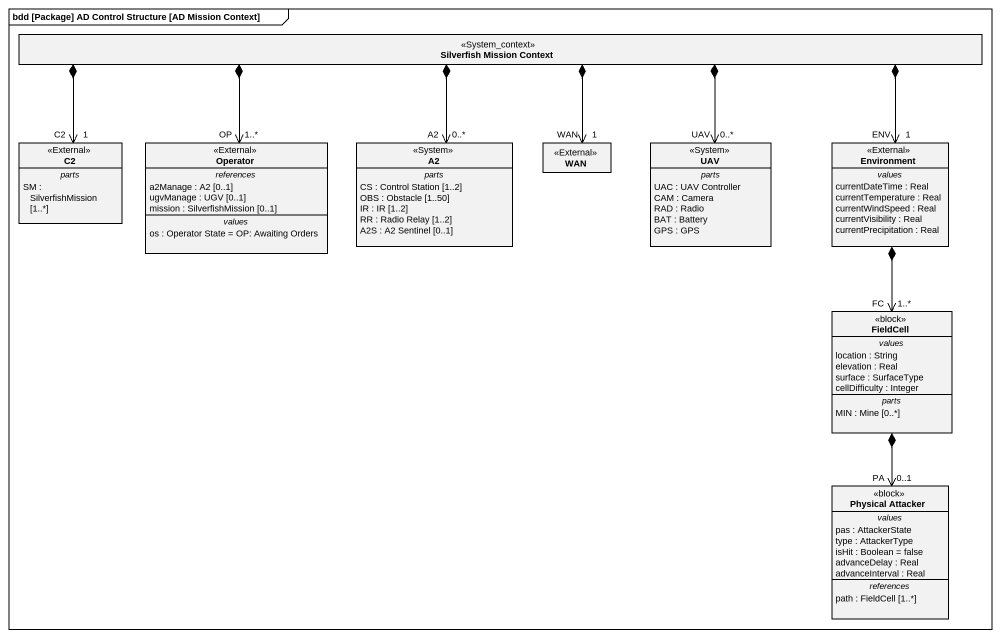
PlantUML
@startuml
mainframe bdd [Package] AD Control Structure [AD Mission Context]
hide circle
hide empty members
class "Silverfish Mission Context" as Silverfish_Mission_Context <<System_context>>
class C2 <<External>> {
  -- parts --
  SM : SilverfishMission [1..*]
}
class Operator <<External>> {
  -- references --
  a2Manage : A2 [0..1]
  ugvManage : UGV [0..1]
  mission : SilverfishMission [0..1]
  -- values --
  os : Operator State = OP: Awaiting Orders
}
class A2 <<System>> {
  -- parts --
  CS : Control Station [1..2]
  OBS : Obstacle [1..50]
  IR : IR [1..2]
  RR : Radio Relay [1..2]
  A2S : A2 Sentinel [0..1]
}
class WAN <<External>>
class UAV <<System>> {
  -- parts --
  UAC : UAV Controller
  CAM : Camera
  RAD : Radio
  BAT : Battery
  GPS : GPS
}
class Environment <<External>> {
  -- values --
  currentDateTime : Real
  currentTemperature : Real
  currentWindSpeed : Real
  currentVisibility : Real
  currentPrecipitation : Real
}
class FieldCell <<block>> {
  -- values --
  location : String
  elevation : Real
  surface : SurfaceType
  cellDifficulty : Integer
  -- parts --
  MIN : Mine [0..*]
}
class "Physical Attacker" as Physical_Attacker <<block>> {
  -- values --
  pas : AttackerState
  type : AttackerType
  isHit : Boolean = false
  advanceDelay : Real
  advanceInterval : Real
  -- references --
  path : FieldCell [1..*]
}
Silverfish_Mission_Context *-left-> "C2\n1" C2
Silverfish_Mission_Context *-left-> "OP\n1..*" Operator
Silverfish_Mission_Context *--> "A2\n0..*" A2
Silverfish_Mission_Context *--> "WAN\n1" WAN
Silverfish_Mission_Context *--> "UAV\n0..*" UAV
Silverfish_Mission_Context *-right-> "ENV\n1" Environment
Environment *--> "FC\n1..*" FieldCell
FieldCell *--> "PA\n0..1" Physical_Attacker
@enduml
